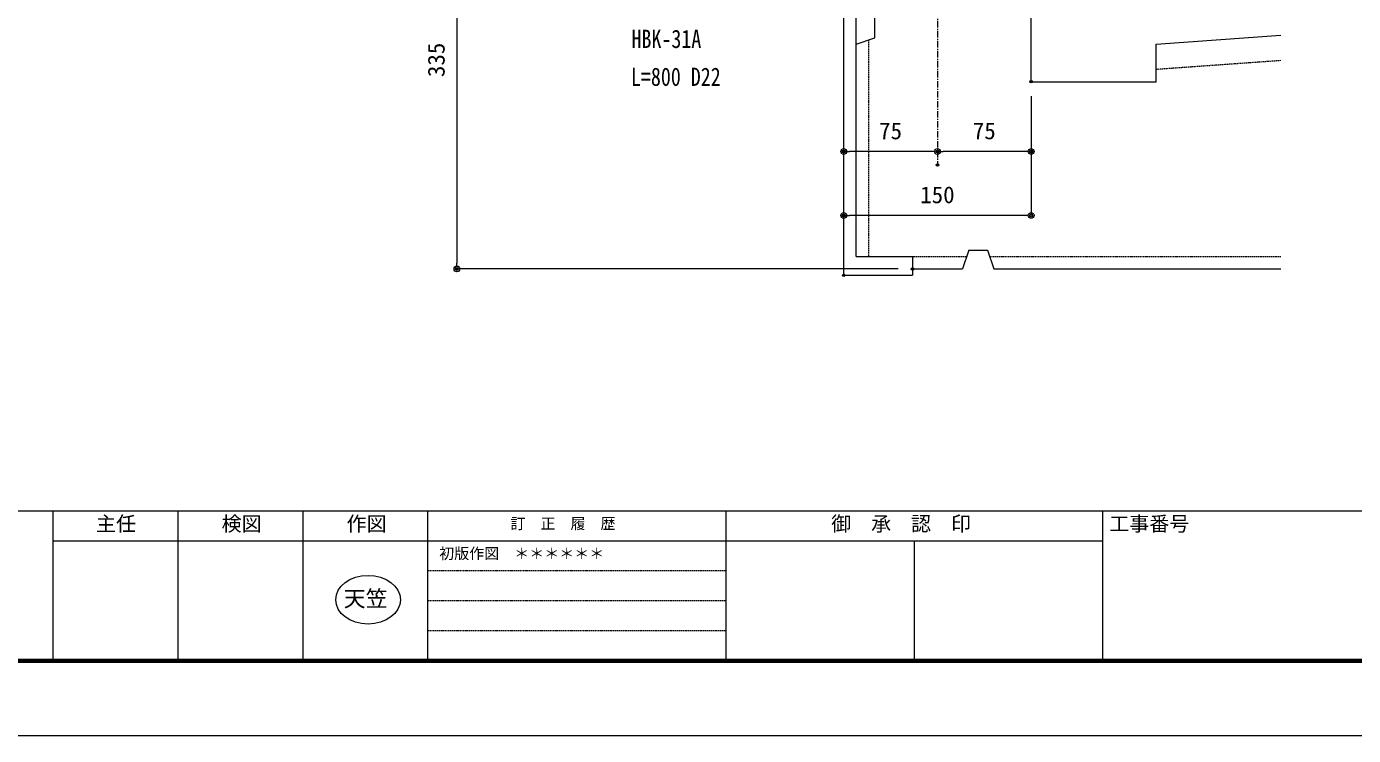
# Model space of a CAD drawing. Units: millimetres, scale not verified. Extents: x -1682 to 1682, y -1188 to 1188.
# Drawn here: x -647 to 415, y -1188 to -620 of the extents above; entities that cross this region are included whole.
import ezdxf
from ezdxf.enums import TextEntityAlignment as Align

# ---------------------------------------------------------------- set-up
doc = ezdxf.new("R2010")
doc.units = ezdxf.units.MM
doc.header["$LTSCALE"] = 4
doc.header["$PDMODE"] = 32
doc.header["$PDSIZE"] = 2
doc.linetypes.add('USER1', pattern=[2, 1.25, -0.25, 0.25, -0.25])
doc.linetypes.add('USER3', pattern=[0.375, 0.25, -0.125])
for name, color, linetype, lineweight in [('0-0_0', 7, 'Continuous', 18), ('0-1_DEFPOINTS', 7, 'Continuous', 18), ('0-3_MOJI', 7, 'Continuous', 18), ('0-5_WAKU', 7, 'Continuous', 18), ('0-7_2躯体線', 4, 'Continuous', 18), ('0-8_3中心線', 2, 'USER1', 18), ('0-A_1手摺寸法', 7, 'Continuous', 18), ('1-2_2躯体隠れ', 6, 'USER3', 18)]:
    doc.layers.add(name, color=color, linetype=linetype, lineweight=lineweight)
doc.styles.add('ＭＳ ゴシック', font='')
doc.styles.get('ＭＳ ゴシック').set_extended_font_data('MS Gothic')

# ---------------------------------------------------------------- blocks, each defined once
blk = doc.blocks.new('_ORIGIN2')
at = {"layer": '0-0_0'}
blk.add_line((-0.5, 0), (-1, 0), dxfattribs=at)
for radius in [0.5, 0.25]:
    blk.add_circle((0, 0), radius, dxfattribs=at)
blk = doc.blocks.new('D36')
at = {"layer": '0-1_DEFPOINTS'}
for p in [(3817.401, 565.125), (3507.847, 230.125), (3872.401, 230.125)]:
    blk.add_point(p, dxfattribs=at)
at = {"layer": '0-A_1手摺寸法'}
for p, q in [((3507.847, 560.525), (3507.847, 234.725)), ((3860.901, 230.125), (3507.847, 230.125))]:
    blk.add_line(p, q, dxfattribs=at)
at = {"layer": '0-A_1手摺寸法', "xscale": 4.6, "yscale": 4.6}
for p, rotation in [((3507.847, 565.125), 90), ((3507.847, 230.125), 270)]:
    blk.add_blockref('_ORIGIN2', p, dxfattribs=dict(at, rotation=rotation))
at = {"layer": '0-A_1手摺寸法', "style": 'ＭＳ ゴシック'}
blk.add_text('335', height=13.49, rotation=90, dxfattribs=at).set_placement((3502.097, 383.825), align=Align.BOTTOM_LEFT)
blk = doc.blocks.new('D37')
at = {"layer": '0-1_DEFPOINTS'}
for p in [(3967.402, 380.125), (3892.401, 324.202), (3892.401, 313.333)]:
    blk.add_point(p, dxfattribs=at)
at = {"layer": '0-A_1手摺寸法'}
for p, q in [((3967.402, 368.625), (3967.402, 324.202)), ((3962.802, 324.202), (3897.001, 324.202))]:
    blk.add_line(p, q, dxfattribs=at)
at = {"layer": '0-A_1手摺寸法', "xscale": 4.6, "yscale": 4.6, "rotation": 180}
blk.add_blockref('_ORIGIN2', (3892.401, 324.202), dxfattribs=at)
at = {"layer": '0-A_1手摺寸法', "xscale": 4.6, "yscale": 4.6}
blk.add_blockref('_ORIGIN2', (3967.402, 324.202), dxfattribs=at)
at = {"layer": '0-A_1手摺寸法', "style": 'ＭＳ ゴシック'}
blk.add_text('75', height=13.49, dxfattribs=at).set_placement((3920.702, 329.952), align=Align.BOTTOM_LEFT)
blk = doc.blocks.new('D38')
at = {"layer": '0-1_DEFPOINTS'}
for p in [(3817.401, 324.202), (3892.401, 313.333), (3817.401, 225.125)]:
    blk.add_point(p, dxfattribs=at)
at = {"layer": '0-A_1手摺寸法'}
blk.add_line((3887.801, 324.202), (3822.001, 324.202), dxfattribs=at)
at = {"layer": '0-A_1手摺寸法', "xscale": 4.6, "yscale": 4.6, "rotation": 180}
blk.add_blockref('_ORIGIN2', (3817.401, 324.202), dxfattribs=at)
at = {"layer": '0-A_1手摺寸法', "xscale": 4.6, "yscale": 4.6}
blk.add_blockref('_ORIGIN2', (3892.401, 324.202), dxfattribs=at)
at = {"layer": '0-A_1手摺寸法', "style": 'ＭＳ ゴシック'}
blk.add_text('75', height=13.49, dxfattribs=at).set_placement((3845.701, 329.952), align=Align.BOTTOM_LEFT)
blk = doc.blocks.new('D39')
at = {"layer": '0-1_DEFPOINTS'}
for p in [(3967.402, 380.125), (3817.401, 272.998), (3817.401, 225.125)]:
    blk.add_point(p, dxfattribs=at)
at = {"layer": '0-A_1手摺寸法'}
for p, q in [((3967.402, 368.625), (3967.402, 272.998)), ((3962.802, 272.998), (3822.001, 272.998))]:
    blk.add_line(p, q, dxfattribs=at)
at = {"layer": '0-A_1手摺寸法', "xscale": 4.6, "yscale": 4.6, "rotation": 180}
blk.add_blockref('_ORIGIN2', (3817.401, 272.998), dxfattribs=at)
at = {"layer": '0-A_1手摺寸法', "xscale": 4.6, "yscale": 4.6}
blk.add_blockref('_ORIGIN2', (3967.402, 272.998), dxfattribs=at)
at = {"layer": '0-A_1手摺寸法', "style": 'ＭＳ ゴシック'}
blk.add_text('150', height=13.49, dxfattribs=at).set_placement((3878.602, 278.748), align=Align.BOTTOM_LEFT)

msp = doc.modelspace()

# ---------------------------------------------------------------- linework, layer by layer
at = {"layer": '0-0_0'}
msp.add_ellipse((-373.675, -1079.297), major_axis=(25.847, 0), ratio=0.755094, dxfattribs=at)
at = {"layer": '0-1_DEFPOINTS', "color": 5}
msp.add_lwpolyline([(-1682, 1188), (-1682, -1188), (1682, -1188)], dxfattribs=at)
at = {"layer": '0-5_WAKU'}
for p, q in [((-1602, -1008), (1598, -1008)), ((-626, -1008), (-626, -1128)), ((-526, -1008), (-526, -1128)), ((-426, -1008), (-426, -1128)), ((-326, -1008), (-326, -1128)), ((-87.333, -1008), (-87.333, -1128)), ((214, -1008), (214, -1128)), ((-626, -1032), (-326, -1032)), ((-326, -1032), (-87.333, -1032)), ((-87.333, -1032), (214, -1032)), ((63.333, -1032), (63.333, -1128)), ((-1603.2, -1129.2), (1599.2, -1129.2)), ((-1602.6, -1128.6), (1598.6, -1128.6)), ((-1602, -1128), (1598, -1128)), ((-1601.4, -1127.4), (1597.4, -1127.4)), ((-1600.8, -1126.8), (1596.8, -1126.8))]:
    msp.add_line(p, q, dxfattribs=at)
at = {"layer": '0-5_WAKU', "linetype": 'USER3'}
for p, q in [((-326, -1056), (-87.333, -1056)), ((-326, -1080), (-87.333, -1080)), ((-326, -1104), (-87.333, -1104))]:
    msp.add_line(p, q, dxfattribs=at)
at = {"layer": '0-7_2躯体線'}
for p, q in [((6.969, -819.39), (6.969, -464.39)), ((16.969, -804.39), (16.969, -474.39)), ((156.969, -664.39), (156.969, -479.39)), ((31.969, -629.39), (31.969, -609.39)), ((16.969, -634.39), (31.969, -629.39)), ((256.969, -634.39), (356.742, -627.263)), ((256.969, -664.39), (256.969, -634.39)), ((156.969, -664.39), (256.969, -664.39)), ((16.969, -804.39), (61.969, -804.39)), ((61.969, -804.39), (61.969, -819.39)), ((106.969, -799.39), (101.969, -814.39)), ((106.969, -799.39), (121.969, -799.39)), ((121.969, -799.39), (126.969, -814.39)), ((61.969, -814.39), (101.969, -814.39)), ((126.969, -814.39), (356.742, -814.39)), ((6.969, -819.39), (61.969, -819.39))]:
    msp.add_line(p, q, dxfattribs=at)
at = {"layer": '0-8_3中心線'}
msp.add_line((81.969, 687.96), (81.969, -731.182), dxfattribs=at)
at = {"layer": '1-2_2躯体隠れ'}
for p, q in [((26.969, -804.39), (26.969, -631.057)), ((256.969, -654.39), (356.742, -647.263)), ((61.969, -804.39), (105.302, -804.39)), ((123.636, -804.39), (356.742, -804.39))]:
    msp.add_line(p, q, dxfattribs=at)

# ---------------------------------------------------------------- block references
at = {"layer": '0-A_1手摺寸法'}
for name in ['D36', 'D39', 'D37', 'D38']:
    msp.add_blockref(name, (-3810.432, -1044.515), dxfattribs=at)

# ---------------------------------------------------------------- texts
at = {"layer": '0-0_0', "style": 'ＭＳ ゴシック', "width": 0.8}
for s, p in [('HBK-31A', (-162.861, -641.82)), ('L=800 D22', (-163.288, -672.154))]:
    msp.add_text(s, height=14.66, dxfattribs=at).set_placement(p, align=Align.BOTTOM_LEFT)
at = {"layer": '0-3_MOJI', "style": 'ＭＳ ゴシック'}
for s, height, p in [('主任', 11.73, (-591.395, -1027.794)), ('検図', 11.73, (-490.862, -1027.794)), ('作図', 11.73, (-390.862, -1027.794)), ('訂\u3000正\u3000履\u3000歴', 8.798, (-259.675, -1025.283)), ('御  承  認  印', 11.73, (-3.106, -1027.794)), ('工事番号', 11.73, (219.508, -1027.794)), ('初版作図\u3000＊＊＊＊＊＊', 8.798, (-316.735, -1049.283)), ('天笠', 12.9, (-393.167, -1088.655))]:
    msp.add_text(s, height=height, dxfattribs=at).set_placement(p, align=Align.BOTTOM_LEFT)

doc.saveas('drawing.dxf')
